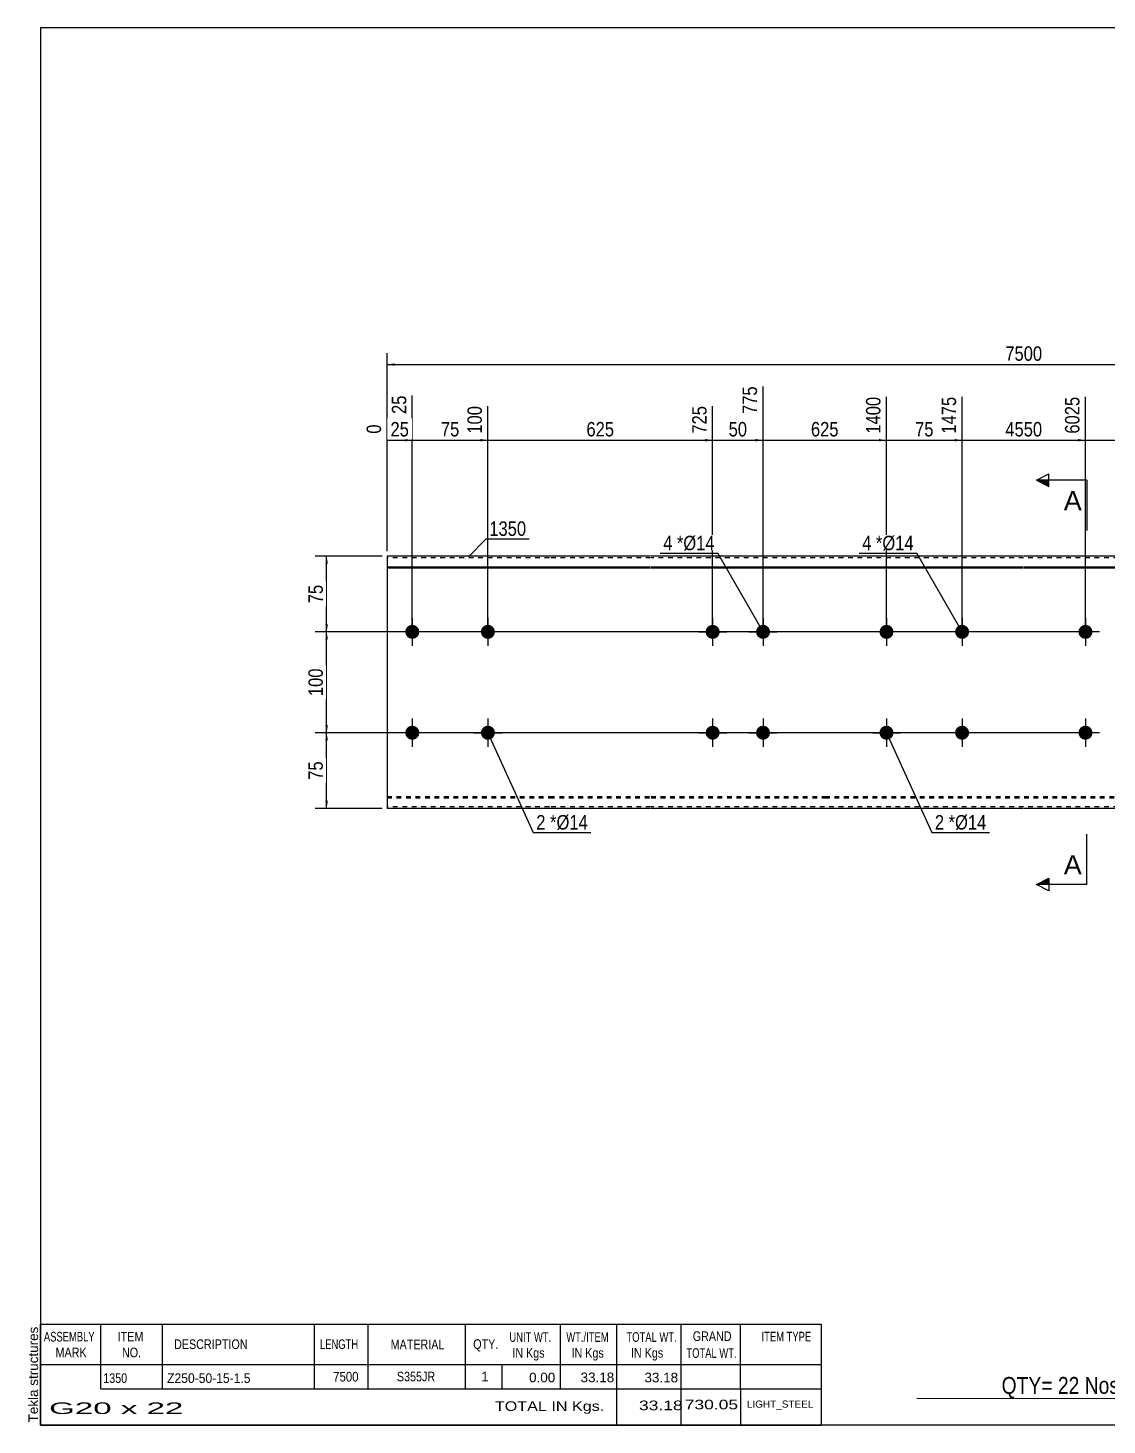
# Model space of a CAD drawing. Header units: millimetres. Extents: x -71 to 331, y -147 to 130.
# Drawn here: x -71.3 to 142.8, y -147.3 to 129.8 of the extents above; entities that cross this region are included whole.
import ezdxf

# ---------------------------------------------------------------- set-up
doc = ezdxf.new("R2010")
doc.units = ezdxf.units.MM
doc.linetypes.add('DXK_LINE_DOT1', pattern=[1.8814, 0.9407, -0.9407])
doc.styles.add('Arial', font='ARIAL.TTF', dxfattribs={"height": 0.2})
doc.styles.add('Arial Narrow', font='ARIALN.TTF', dxfattribs={"height": 0.2})

# ---------------------------------------------------------------- blocks, each defined once
blk = doc.blocks.new('Unknown-629097540-1776')
at = {"color": 5, "linetype": 'Continuous'}
for p, q in [((331.25, 129.75), (-68.75, 129.75)), ((-68.75, 129.75), (-68.75, -147.25)), ((331.25, -147.25), (331.25, 129.75)), ((-68.75, -147.25), (331.25, -147.25))]:
    blk.add_line(p, q, dxfattribs=at)
at = {"color": 174, "linetype": 'Continuous', "style": 'Arial'}
blk.add_text('Tekla structures', height=1.9102, rotation=90, dxfattribs=at).set_placement((-69.25, -146.75))
blk = doc.blocks.new('Bolt-629097540-1207 - 1201')
at = {"linetype": 'Continuous'}
blk.add_hatch(color=3, dxfattribs=at).paths.add_polyline_path([(100.48, -10, -1), (97.68, -10, -1)])
at = {"color": 3, "linetype": 'Continuous'}
for p, q in [((99.08, -7.2), (99.08, -12.8)), ((96.28, -10), (101.88, -10))]:
    blk.add_line(p, q, dxfattribs=at)
blk = doc.blocks.new('Part-629097540-1204 - 1201')
at = {"color": 2, "linetype": 'Continuous'}
for p, q in [((0, 25), (0, -25)), ((32.19, 25), (0, 25)), ((52.29, 25), (32.29, 25)), ((86.78, 25), (52.39, 25)), ((126.27, 25), (86.88, 25)), ((165.76, 25), (126.37, 25)), ((200.25, 25), (165.86, 25)), ((220.35, 25), (200.35, 25)), ((252.64, 25), (220.45, 25)), ((252.64, 25), (252.64, -25)), ((0, 22.88), (32.19, 22.88)), ((0, 22.67), (32.19, 22.67)), ((32.29, 22.88), (52.29, 22.88)), ((32.29, 22.67), (52.29, 22.67)), ((52.39, 22.88), (86.78, 22.88)), ((52.39, 22.67), (86.78, 22.67)), ((86.88, 22.88), (126.27, 22.88)), ((86.88, 22.67), (126.27, 22.67)), ((126.37, 22.88), (165.76, 22.88)), ((126.37, 22.67), (165.76, 22.67)), ((165.86, 22.88), (200.25, 22.88)), ((165.86, 22.67), (200.25, 22.67)), ((200.35, 22.88), (220.35, 22.88)), ((200.35, 22.67), (220.35, 22.67)), ((220.45, 22.88), (252.64, 22.88)), ((220.45, 22.67), (252.64, 22.67)), ((32.19, -25), (0, -25)), ((52.29, -25), (32.29, -25)), ((86.78, -25), (52.39, -25)), ((126.27, -25), (86.88, -25)), ((165.76, -25), (126.37, -25)), ((200.25, -25), (165.86, -25)), ((220.35, -25), (200.35, -25)), ((252.64, -25), (220.45, -25))]:
    blk.add_line(p, q, dxfattribs=at)
at = {"color": 7, "linetype": 'DXK_LINE_DOT1'}
for p, q in [((32.19, 24.7), (0, 24.7)), ((52.29, 24.7), (32.29, 24.7)), ((86.78, 24.7), (52.39, 24.7)), ((126.27, 24.7), (86.88, 24.7)), ((165.76, 24.7), (126.37, 24.7)), ((200.25, 24.7), (165.86, 24.7)), ((220.35, 24.7), (200.35, 24.7)), ((252.64, 24.7), (220.45, 24.7)), ((0, -22.67), (32.19, -22.67)), ((0, -22.88), (32.19, -22.88)), ((32.19, -24.7), (0, -24.7)), ((32.29, -22.67), (52.29, -22.67)), ((32.29, -22.88), (52.29, -22.88)), ((52.29, -24.7), (32.29, -24.7)), ((52.39, -22.67), (86.78, -22.67)), ((52.39, -22.88), (86.78, -22.88)), ((86.78, -24.7), (52.39, -24.7)), ((86.88, -22.67), (126.27, -22.67)), ((86.88, -22.88), (126.27, -22.88)), ((126.27, -24.7), (86.88, -24.7)), ((126.37, -22.67), (165.76, -22.67)), ((126.37, -22.88), (165.76, -22.88)), ((165.76, -24.7), (126.37, -24.7)), ((165.86, -22.67), (200.25, -22.67)), ((165.86, -22.88), (200.25, -22.88)), ((200.25, -24.7), (165.86, -24.7)), ((200.35, -22.67), (220.35, -22.67)), ((200.35, -22.88), (220.35, -22.88)), ((220.35, -24.7), (200.35, -24.7)), ((220.45, -22.67), (252.64, -22.67)), ((220.45, -22.88), (252.64, -22.88)), ((252.64, -24.7), (220.45, -24.7))]:
    blk.add_line(p, q, dxfattribs=at)
blk = doc.blocks.new('Bolt-629097540-1205 - 1201')
at = {"linetype": 'Continuous'}
for points in [[(65.99, 10, -1), (63.19, 10, -1)], [(75.99, 10, -1), (73.19, 10, -1)], [(65.99, -10, -1), (63.19, -10, -1)], [(75.99, -10, -1), (73.19, -10, -1)]]:
    blk.add_hatch(color=3, dxfattribs=at).paths.add_polyline_path(points)
at = {"color": 3, "linetype": 'Continuous'}
for p, q in [((64.59, 12.8), (64.59, 7.2)), ((74.59, 12.8), (74.59, 7.2)), ((61.79, 10), (67.39, 10)), ((71.79, 10), (77.39, 10)), ((64.59, -7.2), (64.59, -12.8)), ((74.59, -7.2), (74.59, -12.8)), ((61.79, -10), (67.39, -10)), ((71.79, -10), (77.39, -10))]:
    blk.add_line(p, q, dxfattribs=at)
blk = doc.blocks.new('Bolt-629097540-1206 - 1201')
at = {"linetype": 'Continuous'}
blk.add_hatch(color=3, dxfattribs=at).paths.add_polyline_path([(21.4, -10, -1), (18.6, -10, -1)])
at = {"color": 3, "linetype": 'Continuous'}
for p, q in [((20, -7.2), (20, -12.8)), ((17.2, -10), (22.8, -10))]:
    blk.add_line(p, q, dxfattribs=at)
blk = doc.blocks.new('Bolt-629097540-1208 - 1201')
at = {"linetype": 'Continuous'}
blk.add_hatch(color=3, dxfattribs=at).paths.add_polyline_path([(100.48, 10, -1), (97.68, 10, -1)])
at = {"color": 3, "linetype": 'Continuous'}
for p, q in [((99.08, 12.8), (99.08, 7.2)), ((101.88, 10), (96.28, 10))]:
    blk.add_line(p, q, dxfattribs=at)
blk = doc.blocks.new('Bolt-629097540-1209 - 1201')
at = {"linetype": 'Continuous'}
blk.add_hatch(color=3, dxfattribs=at).paths.add_polyline_path([(21.4, 10, -1), (18.6, 10, -1)])
at = {"color": 3, "linetype": 'Continuous'}
for p, q in [((20, 12.8), (20, 7.2)), ((22.8, 10), (17.2, 10))]:
    blk.add_line(p, q, dxfattribs=at)
blk = doc.blocks.new('Bolt-629097540-1210 - 1201')
at = {"linetype": 'Continuous'}
for points in [[(6.4, -10, -1), (3.6, -10, -1)], [(115.48, -10, -1), (112.68, -10, -1)]]:
    blk.add_hatch(color=3, dxfattribs=at).paths.add_polyline_path(points)
at = {"color": 3, "linetype": 'Continuous'}
for p, q in [((5, -7.2), (5, -12.8)), ((114.08, -7.2), (114.08, -12.8)), ((7.8, -10), (2.2, -10)), ((116.88, -10), (111.28, -10))]:
    blk.add_line(p, q, dxfattribs=at)
blk = doc.blocks.new('Bolt-629097540-1211 - 1201')
at = {"linetype": 'Continuous'}
for points in [[(6.4, 10, -1), (3.6, 10, -1)], [(115.48, 10, -1), (112.68, 10, -1)]]:
    blk.add_hatch(color=3, dxfattribs=at).paths.add_polyline_path(points)
at = {"color": 3, "linetype": 'Continuous'}
for p, q in [((5, 12.8), (5, 7.2)), ((114.08, 12.8), (114.08, 7.2)), ((7.8, 10), (2.2, 10)), ((116.88, 10), (111.28, 10))]:
    blk.add_line(p, q, dxfattribs=at)
blk = doc.blocks.new('Bolt-629097540-1212 - 1201')
at = {"linetype": 'Continuous'}
for points in [[(139.96, -10, -1), (137.16, -10, -1)], [(249.04, -10, -1), (246.24, -10, -1)]]:
    blk.add_hatch(color=3, dxfattribs=at).paths.add_polyline_path(points)
at = {"color": 3, "linetype": 'Continuous'}
for p, q in [((138.56, -7.2), (138.56, -12.8)), ((247.64, -7.2), (247.64, -12.8)), ((141.36, -10), (135.76, -10)), ((250.44, -10), (244.84, -10))]:
    blk.add_line(p, q, dxfattribs=at)
blk = doc.blocks.new('Bolt-629097540-1213 - 1201')
at = {"linetype": 'Continuous'}
for points in [[(139.96, 10, -1), (137.16, 10, -1)], [(249.04, 10, -1), (246.24, 10, -1)]]:
    blk.add_hatch(color=3, dxfattribs=at).paths.add_polyline_path(points)
at = {"color": 3, "linetype": 'Continuous'}
for p, q in [((138.56, 12.8), (138.56, 7.2)), ((247.64, 12.8), (247.64, 7.2)), ((141.36, 10), (135.76, 10)), ((250.44, 10), (244.84, 10))]:
    blk.add_line(p, q, dxfattribs=at)
blk = doc.blocks.new('StraightDimension-629097540-1320 - 1201')
at = {"linetype": 'Continuous'}
for points in [[(-12.25, -11.5), (-12, -10), (-11.75, -11.5)], [(-11.75, -23.5), (-12, -25), (-12.25, -23.5)]]:
    blk.add_hatch(color=7, dxfattribs=at).paths.add_polyline_path(points)
at = {"color": 7, "linetype": 'Continuous'}
for p, q in [((137.56, -10), (-14.25, -10)), ((-12, -25), (-12, -10)), ((-1, -25), (-14.25, -25))]:
    blk.add_line(p, q, dxfattribs=at)
at = {"color": 0}
blk.add_wipeout([(-12.15, -15.07), (-16.35, -15.07), (-16.35, -19.93), (-12.15, -19.93)], dxfattribs=at)
at = {"color": 3, "style": 'Arial Narrow'}
blk.add_text('75', height=2.863, rotation=90.0002, dxfattribs=at).set_placement((-12.75, -19.33))
blk = doc.blocks.new('StraightDimension-629097540-1334 - 1201')
at = {"linetype": 'Continuous'}
for points in [[(1.5, 62.75), (0, 63), (1.5, 63.25)], [(251.14, 63.25), (252.64, 63), (251.14, 62.75)]]:
    blk.add_hatch(color=7, dxfattribs=at).paths.add_polyline_path(points)
at = {"color": 7, "linetype": 'Continuous'}
for p, q in [((0, 26), (0, 65.25)), ((252.64, 26), (252.64, 65.25)), ((0, 63), (252.64, 63))]:
    blk.add_line(p, q, dxfattribs=at)
at = {"color": 0}
blk.add_wipeout([(130.58, 63.15), (130.58, 67.35), (122.06, 67.35), (122.06, 63.15)], dxfattribs=at)
at = {"color": 3, "style": 'Arial Narrow'}
blk.add_text('7500', height=2.863, dxfattribs=at).set_placement((122.66, 63.75))
blk = doc.blocks.new('StraightDimension-629097540-1255 - 1201')
at = {"linetype": 'Continuous'}
blk.add_hatch(color=7, dxfattribs=at).paths.add_polyline_path([(137.06, 48.25), (138.56, 48), (137.06, 47.75)])
at = {"color": 7, "linetype": 'Continuous'}
for p, q in [((114.08, 11), (114.08, 56.61)), ((138.56, 11), (138.56, 56.61)), ((114.08, 48), (138.56, 48))]:
    blk.add_line(p, q, dxfattribs=at)
at = {"color": 0, "linetype": 'Continuous'}
blk.add_wipeout([(137.96, 57.21), (133.76, 57.21), (133.76, 48.7), (137.96, 48.7)], dxfattribs=at)
at = {"color": 0}
blk.add_wipeout([(130.58, 48.15), (130.58, 52.35), (122.06, 52.35), (122.06, 48.15)], dxfattribs=at)
at = {"color": 3, "linetype": 'Continuous', "style": 'Arial Narrow'}
blk.add_text('6025', height=2.863, rotation=90.0002, dxfattribs=at).set_placement((137.36, 49.3))
at = {"color": 3, "style": 'Arial Narrow'}
blk.add_text('4550', height=2.863, dxfattribs=at).set_placement((122.66, 48.75))
blk = doc.blocks.new('StraightDimension-629097540-1254 - 1201')
at = {"linetype": 'Continuous'}
blk.add_hatch(color=7, dxfattribs=at).paths.add_polyline_path([(152.06, 48.25), (153.56, 48), (152.06, 47.75)])
at = {"color": 7, "linetype": 'Continuous'}
for p, q in [((138.56, 11), (138.56, 56.61)), ((153.56, 11), (153.56, 56.61)), ((138.56, 48), (153.56, 48))]:
    blk.add_line(p, q, dxfattribs=at)
at = {"color": 0}
blk.add_wipeout([(148.49, 48.15), (148.49, 52.35), (143.64, 52.35), (143.64, 48.15)], dxfattribs=at)
at = {"color": 0, "linetype": 'Continuous'}
blk.add_wipeout([(152.96, 57.21), (148.76, 57.21), (148.76, 48.7), (152.96, 48.7)], dxfattribs=at)
at = {"color": 3, "linetype": 'Continuous', "style": 'Arial Narrow'}
blk.add_text('6100', height=2.863, rotation=90.0002, dxfattribs=at).set_placement((152.36, 49.3))
at = {"color": 3, "style": 'Arial Narrow'}
blk.add_text('75', height=2.863, dxfattribs=at).set_placement((144.24, 48.75))
blk = doc.blocks.new('StraightDimension-629097540-1256 - 1201')
at = {"linetype": 'Continuous'}
blk.add_hatch(color=7, dxfattribs=at).paths.add_polyline_path([(112.58, 48.25), (114.08, 48), (112.58, 47.75)])
at = {"color": 7, "linetype": 'Continuous'}
for p, q in [((99.08, 11), (99.08, 56.61)), ((114.08, 11), (114.08, 56.61)), ((99.08, 48), (114.08, 48))]:
    blk.add_line(p, q, dxfattribs=at)
at = {"color": 0}
blk.add_wipeout([(109, 48.15), (109, 52.35), (104.15, 52.35), (104.15, 48.15)], dxfattribs=at)
at = {"color": 0, "linetype": 'Continuous'}
blk.add_wipeout([(113.48, 57.21), (109.28, 57.21), (109.28, 48.7), (113.48, 48.7)], dxfattribs=at)
at = {"color": 3, "linetype": 'Continuous', "style": 'Arial Narrow'}
blk.add_text('1475', height=2.863, rotation=90.0002, dxfattribs=at).set_placement((112.88, 49.3))
at = {"color": 3, "style": 'Arial Narrow'}
blk.add_text('75', height=2.863, dxfattribs=at).set_placement((104.75, 48.75))
blk = doc.blocks.new('StraightDimension-629097540-1257 - 1201')
at = {"linetype": 'Continuous'}
blk.add_hatch(color=7, dxfattribs=at).paths.add_polyline_path([(97.58, 48.25), (99.08, 48), (97.58, 47.75)])
at = {"color": 7, "linetype": 'Continuous'}
for p, q in [((74.59, 11), (74.59, 58.68)), ((99.08, 11), (99.08, 56.61)), ((74.59, 48), (99.08, 48))]:
    blk.add_line(p, q, dxfattribs=at)
at = {"color": 0, "linetype": 'Continuous'}
blk.add_wipeout([(98.48, 57.21), (94.28, 57.21), (94.28, 48.7), (98.48, 48.7)], dxfattribs=at)
at = {"color": 0}
blk.add_wipeout([(90.17, 48.15), (90.17, 52.35), (83.49, 52.35), (83.49, 48.15)], dxfattribs=at)
at = {"color": 3, "linetype": 'Continuous', "style": 'Arial Narrow'}
blk.add_text('1400', height=2.863, rotation=90.0002, dxfattribs=at).set_placement((97.88, 49.3))
at = {"color": 3, "style": 'Arial Narrow'}
blk.add_text('625', height=2.863, dxfattribs=at).set_placement((84.09, 48.75))
blk = doc.blocks.new('StraightDimension-629097540-1258 - 1201')
at = {"linetype": 'Continuous'}
blk.add_hatch(color=7, dxfattribs=at).paths.add_polyline_path([(73.09, 48.25), (74.59, 48), (73.09, 47.75)])
at = {"color": 7, "linetype": 'Continuous'}
for p, q in [((74.59, 11), (74.59, 58.68)), ((64.59, 11), (64.59, 54.78)), ((64.59, 48), (74.59, 48))]:
    blk.add_line(p, q, dxfattribs=at)
at = {"color": 0}
blk.add_wipeout([(72.02, 48.15), (72.02, 52.35), (67.16, 52.35), (67.16, 48.15)], dxfattribs=at)
at = {"color": 0, "linetype": 'Continuous'}
blk.add_wipeout([(73.99, 59.28), (69.79, 59.28), (69.79, 52.6), (73.99, 52.6)], dxfattribs=at)
at = {"color": 3, "linetype": 'Continuous', "style": 'Arial Narrow'}
blk.add_text('775', height=2.863, rotation=90.0002, dxfattribs=at).set_placement((73.39, 53.2))
at = {"color": 3, "style": 'Arial Narrow'}
blk.add_text('50', height=2.863, dxfattribs=at).set_placement((67.76, 48.75))
blk = doc.blocks.new('StraightDimension-629097540-1259 - 1201')
at = {"linetype": 'Continuous'}
blk.add_hatch(color=7, dxfattribs=at).paths.add_polyline_path([(63.09, 48.25), (64.59, 48), (63.09, 47.75)])
at = {"color": 7, "linetype": 'Continuous'}
for p, q in [((20, 11), (20, 54.78)), ((64.59, 11), (64.59, 54.78)), ((20, 48), (64.59, 48))]:
    blk.add_line(p, q, dxfattribs=at)
at = {"color": 0, "linetype": 'Continuous'}
blk.add_wipeout([(63.99, 55.38), (59.79, 55.38), (59.79, 48.7), (63.99, 48.7)], dxfattribs=at)
at = {"color": 0}
blk.add_wipeout([(45.64, 48.15), (45.64, 52.35), (38.95, 52.35), (38.95, 48.15)], dxfattribs=at)
at = {"color": 3, "linetype": 'Continuous', "style": 'Arial Narrow'}
blk.add_text('725', height=2.863, rotation=90.0002, dxfattribs=at).set_placement((63.39, 49.3))
at = {"color": 3, "style": 'Arial Narrow'}
blk.add_text('625', height=2.863, dxfattribs=at).set_placement((39.55, 48.75))
blk = doc.blocks.new('StraightDimension-629097540-1260 - 1201')
at = {"linetype": 'Continuous'}
blk.add_hatch(color=7, dxfattribs=at).paths.add_polyline_path([(18.5, 48.25), (20, 48), (18.5, 47.75)])
at = {"color": 7, "linetype": 'Continuous'}
for p, q in [((5, 11), (5, 56.86)), ((20, 11), (20, 54.78)), ((5, 48), (20, 48))]:
    blk.add_line(p, q, dxfattribs=at)
at = {"color": 0}
blk.add_wipeout([(14.93, 48.15), (14.93, 52.35), (10.07, 52.35), (10.07, 48.15)], dxfattribs=at)
at = {"color": 0, "linetype": 'Continuous'}
blk.add_wipeout([(19.4, 55.38), (15.2, 55.38), (15.2, 48.7), (19.4, 48.7)], dxfattribs=at)
at = {"color": 3, "linetype": 'Continuous', "style": 'Arial Narrow'}
blk.add_text('100', height=2.863, rotation=90.0002, dxfattribs=at).set_placement((18.8, 49.3))
at = {"color": 3, "style": 'Arial Narrow'}
blk.add_text('75', height=2.863, dxfattribs=at).set_placement((10.67, 48.75))
blk = doc.blocks.new('StraightDimension-629097540-1318 - 1201')
at = {"linetype": 'Continuous'}
for points in [[(-12.25, 23.5), (-12, 25), (-11.75, 23.5)], [(-11.75, 11.5), (-12, 10), (-12.25, 11.5)]]:
    blk.add_hatch(color=7, dxfattribs=at).paths.add_polyline_path(points)
at = {"color": 7, "linetype": 'Continuous'}
for p, q in [((-1, 25), (-14.25, 25)), ((-12, 10), (-12, 25)), ((137.56, 10), (-14.25, 10))]:
    blk.add_line(p, q, dxfattribs=at)
at = {"color": 0}
blk.add_wipeout([(-12.15, 19.93), (-16.35, 19.93), (-16.35, 15.07), (-12.15, 15.07)], dxfattribs=at)
at = {"color": 3, "style": 'Arial Narrow'}
blk.add_text('75', height=2.863, rotation=90.0002, dxfattribs=at).set_placement((-12.75, 15.67))
blk = doc.blocks.new('StraightDimension-629097540-1261 - 1201')
at = {"linetype": 'Continuous'}
blk.add_hatch(color=7, dxfattribs=at).paths.add_polyline_path([(3.5, 48.25), (5, 48), (3.5, 47.75)])
at = {"color": 7, "linetype": 'Continuous'}
for p, q in [((5, 11), (5, 56.86)), ((0, 26), (0, 51.13)), ((0, 48), (5, 48))]:
    blk.add_line(p, q, dxfattribs=at)
at = {"color": 0}
blk.add_wipeout([(4.93, 48.15), (4.93, 52.35), (0.07, 52.35), (0.07, 48.15)], dxfattribs=at)
at = {"color": 0, "linetype": 'Continuous'}
blk.add_wipeout([(4.4, 57.46), (0.2, 57.46), (0.2, 52.6), (4.4, 52.6)], dxfattribs=at)
at = {"color": 3, "linetype": 'Continuous', "style": 'Arial Narrow'}
blk.add_text('25', height=2.863, rotation=90.0002, dxfattribs=at).set_placement((3.8, 53.2))
at = {"color": 3, "style": 'Arial Narrow'}
blk.add_text('25', height=2.863, dxfattribs=at).set_placement((0.67, 48.75))
at = {"color": 0, "linetype": 'Continuous'}
blk.add_wipeout([(-0.6, 51.73), (-4.8, 51.73), (-4.8, 48.7), (-0.6, 48.7)], dxfattribs=at)
at = {"color": 3, "linetype": 'Continuous', "style": 'Arial Narrow'}
blk.add_text('0', height=2.86, rotation=90.0002, dxfattribs=at).set_placement((-1.2, 49.3))
blk = doc.blocks.new('StraightDimension-629097540-1319 - 1201')
at = {"linetype": 'Continuous'}
for points in [[(-12.25, 8.5), (-12, 10), (-11.75, 8.5)], [(-11.75, -8.5), (-12, -10), (-12.25, -8.5)]]:
    blk.add_hatch(color=7, dxfattribs=at).paths.add_polyline_path(points)
at = {"color": 7, "linetype": 'Continuous'}
for p, q in [((137.56, 10), (-14.25, 10)), ((-12, -10), (-12, 10)), ((137.56, -10), (-14.25, -10))]:
    blk.add_line(p, q, dxfattribs=at)
at = {"color": 0}
blk.add_wipeout([(-12.15, 3.34), (-16.35, 3.34), (-16.35, -3.34), (-12.15, -3.34)], dxfattribs=at)
at = {"color": 3, "style": 'Arial Narrow'}
blk.add_text('100', height=2.863, rotation=90.0002, dxfattribs=at).set_placement((-12.75, -2.74))
blk = doc.blocks.new('CBS_BOM-629097540-1803')
at = {"color": 7, "linetype": 'Continuous'}
for p, q in [((-68.78, -135.28), (-68.78, -127.28)), ((-68.78, -127.28), (86.14, -127.28)), ((-56.78, -135.28), (-56.78, -127.28)), ((-44.59, -135.28), (-44.59, -127.28)), ((-14.43, -135.28), (-14.43, -127.28)), ((-3.75, -135.28), (-3.75, -127.28)), ((15.57, -135.28), (15.57, -127.28)), ((34.37, -135.28), (34.37, -127.28)), ((45.58, -135.28), (45.58, -127.28)), ((58.37, -135.28), (58.37, -127.28)), ((70.12, -135.28), (70.12, -127.28)), ((86.14, -127.29), (86.14, -135.27)), ((-68.78, -135.28), (86.14, -135.28)), ((-68.78, -140.08), (-68.78, -135.28)), ((-56.78, -140.08), (-56.78, -135.28)), ((-44.59, -140.08), (-44.59, -135.28)), ((-14.43, -140.08), (-14.43, -135.28)), ((-3.75, -140.08), (-3.75, -135.28)), ((15.57, -140.08), (15.57, -135.28)), ((22.83, -140.08), (22.83, -135.28)), ((34.37, -140.08), (34.37, -135.28)), ((45.58, -140.08), (45.58, -135.28)), ((58.37, -140.08), (58.37, -135.28)), ((70.14, -140.08), (70.14, -135.28)), ((86.14, -135.28), (86.14, -140.08)), ((-68.78, -147.28), (-68.78, -140.1)), ((-56.78, -140.08), (86.14, -140.08)), ((45.58, -147.28), (45.58, -140.1)), ((58.37, -147.28), (58.37, -140.1)), ((70.18, -147.28), (70.18, -140.1)), ((86.14, -140.08), (86.14, -147.28)), ((-68.78, -147.28), (86.14, -147.28))]:
    blk.add_line(p, q, dxfattribs=at)
at = {"color": 3, "linetype": 'Continuous', "style": 'Arial'}
for s, height, width, p in [('ASSEMBLY', 1.91, 0.7, (-68.1, -130.71)), ('ITEM', 1.91, 0.8, (-53.45, -130.71)), ('UNIT WT.', 1.91, 0.7, (24.26, -130.78)), ('WT./ITEM', 1.91, 0.7, (35.55, -130.78)), ('TOTAL WT.', 1.91, 0.7, (47.49, -130.78)), ('GRAND', 1.91, 0.8, (60.64, -130.62)), ('ITEM TYPE', 1.91, 0.7, (74.28, -130.7)), ('MARK', 1.91, 0.8, (-65.78, -133.84)), ('NO.', 1.91, 0.8, (-52.6, -133.84)), ('DESCRIPTION', 1.9102, 0.8, (-42.27, -132.21)), ('LENGTH', 1.91, 0.7, (-13.32, -132.21)), ('MATERIAL', 1.91, 0.8, (0.7, -132.26)), ('QTY.', 1.91, 0.8, (17.09, -132.18)), ('IN Kgs', 1.91, 0.8, (24.84, -133.92)), ('IN Kgs', 1.91, 0.8, (36.59, -133.92)), ('IN Kgs', 1.91, 0.8, (48.38, -133.92)), ('TOTAL WT.', 1.91, 0.7, (59.38, -133.96))]:
    blk.add_text(s, height=height, dxfattribs=dict(at, width=width)).set_placement(p)
at = {"color": 7, "linetype": 'Continuous', "style": 'Arial'}
for s, height, width, p in [('1350', 1.91, 0.8, (-56.32, -138.93)), ('Z250-50-15-1.5', 1.9102, 0.9, (-43.65, -138.93)), ('7500', 1.91, 0.85, (-10.71, -138.65)), ('S355JR', 1.91, 0.8, (1.94, -138.62))]:
    blk.add_text(s, height=height, dxfattribs=dict(at, width=width)).set_placement(p)
for s, p in [('1', (18.66, -138.62)), ('0.00', (28.17, -138.81)), ('33.18', (38.39, -138.78)), ('33.18', (51.06, -138.81))]:
    blk.add_text(s, height=1.91, dxfattribs=at).set_placement(p)
at = {"color": 6, "linetype": 'Continuous', "style": 'Arial'}
for s, height, width, p in [('G20 x 22', 2.292, 2.05, (-67.06, -145.09)), ('TOTAL IN Kgs.', 1.9102, 1.2, (21.38, -144.48)), ('33.18', 1.91, 1.3, (49.97, -144.33)), ('730.05', 1.91, 1.3, (59.04, -144.17))]:
    blk.add_text(s, height=height, dxfattribs=dict(at, width=width)).set_placement(p)
blk.add_text('LIGHT_STEEL', height=1.4135, dxfattribs=at).set_placement((71.39, -143.83))
blk = doc.blocks.new('CBS_CALLOFF-629097540-1804')
at = {"color": 7, "linetype": 'Continuous'}
blk.add_line((105.13, -141.98), (221.36, -142), dxfattribs=at)
at = {"color": 3, "linetype": 'Continuous', "style": 'Arial Narrow'}
blk.add_text('QTY= 22 Nos.      COLD FORMED     MKD : G20', height=3.3405, dxfattribs=at).set_placement((121.92, -141.09))
blk = doc.blocks.new('MarkSet-629097540-1353 - 1201')
at = {"color": 0}
blk.add_wipeout([(110.5, -29.19), (110.5, -26.19), (108.68, -26.19), (108.68, -29.19)], dxfattribs=at)
blk.add_wipeout([(110.5, -29.19), (110.5, -26.19), (108.68, -26.19), (108.68, -29.19)], dxfattribs=at)
at = {"color": 7, "linetype": 'Continuous'}
blk.add_line((99.08, -10), (108.08, -29.79), dxfattribs=at)
at = {"color": 0}
blk.add_wipeout([(112.68, -29.19), (112.68, -26.19), (111.4, -26.19), (111.4, -29.19)], dxfattribs=at)
blk.add_wipeout([(112.68, -29.19), (112.68, -26.19), (111.4, -26.19), (111.4, -29.19)], dxfattribs=at)
at = {"color": 3, "style": 'Arial Narrow'}
blk.add_text('2', height=2.86, dxfattribs=at).set_placement((108.68, -29.19))
at = {"color": 0}
blk.add_wipeout([(118.9, -29.19), (118.9, -26.19), (112.68, -26.19), (112.68, -29.19)], dxfattribs=at)
blk.add_wipeout([(118.9, -29.19), (118.9, -26.19), (112.68, -26.19), (112.68, -29.19)], dxfattribs=at)
at = {"color": 7, "linetype": 'Continuous'}
blk.add_line((108.08, -29.79), (119.5, -29.79), dxfattribs=at)
at = {"color": 3, "style": 'Arial Narrow'}
for s, height, p in [('*', 2.86, (111.4, -29.19)), ('Ø14', 2.863, (112.68, -29.19))]:
    blk.add_text(s, height=height, dxfattribs=at).set_placement(p)
blk = doc.blocks.new('MarkSet-629097540-1348 - 1201')
at = {"color": 0}
blk.add_wipeout([(31.43, -29.19), (31.43, -26.19), (29.6, -26.19), (29.6, -29.19)], dxfattribs=at)
blk.add_wipeout([(31.43, -29.19), (31.43, -26.19), (29.6, -26.19), (29.6, -29.19)], dxfattribs=at)
at = {"color": 7, "linetype": 'Continuous'}
blk.add_line((20, -10), (29, -29.79), dxfattribs=at)
at = {"color": 0}
blk.add_wipeout([(33.61, -29.19), (33.61, -26.19), (32.33, -26.19), (32.33, -29.19)], dxfattribs=at)
blk.add_wipeout([(33.61, -29.19), (33.61, -26.19), (32.33, -26.19), (32.33, -29.19)], dxfattribs=at)
at = {"color": 3, "style": 'Arial Narrow'}
blk.add_text('2', height=2.86, dxfattribs=at).set_placement((29.6, -29.19))
at = {"color": 0}
blk.add_wipeout([(39.82, -29.19), (39.82, -26.19), (33.61, -26.19), (33.61, -29.19)], dxfattribs=at)
blk.add_wipeout([(39.82, -29.19), (39.82, -26.19), (33.61, -26.19), (33.61, -29.19)], dxfattribs=at)
at = {"color": 7, "linetype": 'Continuous'}
blk.add_line((29, -29.79), (40.42, -29.79), dxfattribs=at)
at = {"color": 3, "style": 'Arial Narrow'}
for s, height, p in [('*', 2.86, (32.33, -29.19)), ('Ø14', 2.863, (33.61, -29.19))]:
    blk.add_text(s, height=height, dxfattribs=at).set_placement(p)
blk = doc.blocks.new('SectionMark-629097540-1247 - 1201')
at = {"linetype": 'Continuous'}
for points in [[(131.32, 40.1), (131.32, 38.85), (128.82, 40.1)], [(131.32, -38.85), (131.32, -40.1), (128.82, -40.1)]]:
    blk.add_hatch(color=30, dxfattribs=at).paths.add_polyline_path(points)
at = {"color": 30, "linetype": 'Continuous'}
for p, q in [((128.82, 40.1), (131.32, 41.35)), ((138.82, 40.1), (128.82, 40.1)), ((128.82, 40.1), (131.32, 38.85)), ((131.32, 38.85), (131.32, 41.35)), ((128.82, -40.1), (131.32, -38.85)), ((138.82, -40.1), (128.82, -40.1)), ((131.32, -41.35), (128.82, -40.1)), ((131.32, -38.85), (131.32, -41.35))]:
    blk.add_line(p, q, dxfattribs=at)
at = {"color": 0, "linetype": 'Continuous'}
for points in [[(137.82, 34.1), (137.82, 38.1), (134.26, 38.1), (134.26, 34.1)], [(137.82, -38.1), (137.82, -34.1), (134.26, -34.1), (134.26, -38.1)]]:
    blk.add_wipeout(points, dxfattribs=at)
at = {"color": 30, "linetype": 'Continuous'}
for p, q in [((138.82, 40.1), (138.82, 30.1)), ((138.82, -40.1), (138.82, -30.1))]:
    blk.add_line(p, q, dxfattribs=at)
at = {"color": 96, "linetype": 'Continuous', "style": 'Arial'}
for p in [(134.26, 34.1), (134.26, -38.1)]:
    blk.add_text('A', height=3.82, dxfattribs=at).set_placement(p)
blk = doc.blocks.new('Mark-629097540-1337 - 1201')
at = {"color": 0}
blk.add_wipeout([(27.59, 29.04), (27.59, 32.04), (20.28, 32.04), (20.28, 29.04)], dxfattribs=at)
blk.add_wipeout([(27.59, 29.04), (27.59, 32.04), (20.28, 32.04), (20.28, 29.04)], dxfattribs=at)
at = {"color": 7, "linetype": 'Continuous'}
for p, q in [((16.15, 24.9), (19.68, 28.44)), ((19.68, 28.44), (28.19, 28.44))]:
    blk.add_line(p, q, dxfattribs=at)
at = {"color": 3, "style": 'Arial Narrow'}
blk.add_text('1350', height=2.863, dxfattribs=at).set_placement((20.28, 29.04))
blk = doc.blocks.new('MarkSet-629097540-1358 - 1201')
at = {"color": 0}
blk.add_wipeout([(96.08, 26.19), (96.08, 29.19), (94.26, 29.19), (94.26, 26.19)], dxfattribs=at)
blk.add_wipeout([(96.08, 26.19), (96.08, 29.19), (94.26, 29.19), (94.26, 26.19)], dxfattribs=at)
blk.add_wipeout([(98.26, 26.19), (98.26, 29.19), (96.98, 29.19), (96.98, 26.19)], dxfattribs=at)
blk.add_wipeout([(98.26, 26.19), (98.26, 29.19), (96.98, 29.19), (96.98, 26.19)], dxfattribs=at)
at = {"color": 3, "style": 'Arial Narrow'}
blk.add_text('4', height=2.86, dxfattribs=at).set_placement((94.26, 26.19))
at = {"color": 0}
blk.add_wipeout([(104.48, 26.19), (104.48, 29.19), (98.26, 29.19), (98.26, 26.19)], dxfattribs=at)
blk.add_wipeout([(104.48, 26.19), (104.48, 29.19), (98.26, 29.19), (98.26, 26.19)], dxfattribs=at)
at = {"color": 7, "linetype": 'Continuous'}
for p in [(93.66, 25.59), (114.08, 10)]:
    blk.add_line(p, (105.08, 25.59), dxfattribs=at)
at = {"color": 3, "style": 'Arial Narrow'}
for s, height, p in [('*', 2.86, (96.98, 26.19)), ('Ø14', 2.863, (98.26, 26.19))]:
    blk.add_text(s, height=height, dxfattribs=at).set_placement(p)
blk = doc.blocks.new('Mark-629097540-1376 - 1201')
at = {"color": 0}
blk.add_wipeout([(56.6, 26.19), (56.6, 29.19), (54.77, 29.19), (54.77, 26.19)], dxfattribs=at)
blk.add_wipeout([(56.6, 26.19), (56.6, 29.19), (54.77, 29.19), (54.77, 26.19)], dxfattribs=at)
blk.add_wipeout([(58.77, 26.19), (58.77, 29.19), (57.5, 29.19), (57.5, 26.19)], dxfattribs=at)
blk.add_wipeout([(58.77, 26.19), (58.77, 29.19), (57.5, 29.19), (57.5, 26.19)], dxfattribs=at)
at = {"color": 3, "style": 'Arial Narrow'}
blk.add_text('4', height=2.86, dxfattribs=at).set_placement((54.77, 26.19))
at = {"color": 0}
blk.add_wipeout([(64.99, 26.19), (64.99, 29.19), (58.77, 29.19), (58.77, 26.19)], dxfattribs=at)
blk.add_wipeout([(64.99, 26.19), (64.99, 29.19), (58.77, 29.19), (58.77, 26.19)], dxfattribs=at)
at = {"color": 7, "linetype": 'Continuous'}
for p in [(54.17, 25.59), (74.59, 10)]:
    blk.add_line(p, (65.59, 25.59), dxfattribs=at)
at = {"color": 3, "style": 'Arial Narrow'}
for s, height, p in [('*', 2.86, (57.5, 26.19)), ('Ø14', 2.863, (58.77, 26.19))]:
    blk.add_text(s, height=height, dxfattribs=at).set_placement(p)

msp = doc.modelspace()

# ---------------------------------------------------------------- block references
for name in ['Unknown-629097540-1776', 'Part-629097540-1204 - 1201', 'Bolt-629097540-1211 - 1201', 'Bolt-629097540-1209 - 1201', 'Bolt-629097540-1205 - 1201', 'Bolt-629097540-1208 - 1201', 'Bolt-629097540-1213 - 1201', 'Bolt-629097540-1210 - 1201', 'Bolt-629097540-1206 - 1201', 'Bolt-629097540-1207 - 1201', 'Bolt-629097540-1212 - 1201', 'CBS_BOM-629097540-1803', 'CBS_CALLOFF-629097540-1804']:
    msp.add_blockref(name, (0, 0))

# ---------------------------------------------------------------- next in the draw order: block references
for name in ['StraightDimension-629097540-1334 - 1201', 'StraightDimension-629097540-1320 - 1201']:
    msp.add_blockref(name, (0, 0))

# ---------------------------------------------------------------- next in the draw order: block references
msp.add_blockref('StraightDimension-629097540-1255 - 1201', (0, 0))

# ---------------------------------------------------------------- next in the draw order: block references
for name in ['StraightDimension-629097540-1256 - 1201', 'StraightDimension-629097540-1254 - 1201']:
    msp.add_blockref(name, (0, 0))

# ---------------------------------------------------------------- next in the draw order: block references
msp.add_blockref('StraightDimension-629097540-1257 - 1201', (0, 0))

# ---------------------------------------------------------------- next in the draw order: block references
msp.add_blockref('StraightDimension-629097540-1258 - 1201', (0, 0))

# ---------------------------------------------------------------- next in the draw order: block references
msp.add_blockref('StraightDimension-629097540-1259 - 1201', (0, 0))

# ---------------------------------------------------------------- next in the draw order: block references
msp.add_blockref('StraightDimension-629097540-1260 - 1201', (0, 0))

# ---------------------------------------------------------------- next in the draw order: block references
msp.add_blockref('StraightDimension-629097540-1318 - 1201', (0, 0))

# ---------------------------------------------------------------- next in the draw order: block references
for name in ['StraightDimension-629097540-1261 - 1201', 'Mark-629097540-1337 - 1201']:
    msp.add_blockref(name, (0, 0))

# ---------------------------------------------------------------- next in the draw order: block references
msp.add_blockref('StraightDimension-629097540-1319 - 1201', (0, 0))

# ---------------------------------------------------------------- next in the draw order: block references
for name in ['SectionMark-629097540-1247 - 1201', 'Mark-629097540-1376 - 1201', 'MarkSet-629097540-1358 - 1201', 'MarkSet-629097540-1348 - 1201', 'MarkSet-629097540-1353 - 1201']:
    msp.add_blockref(name, (0, 0))

doc.saveas('drawing.dxf')
